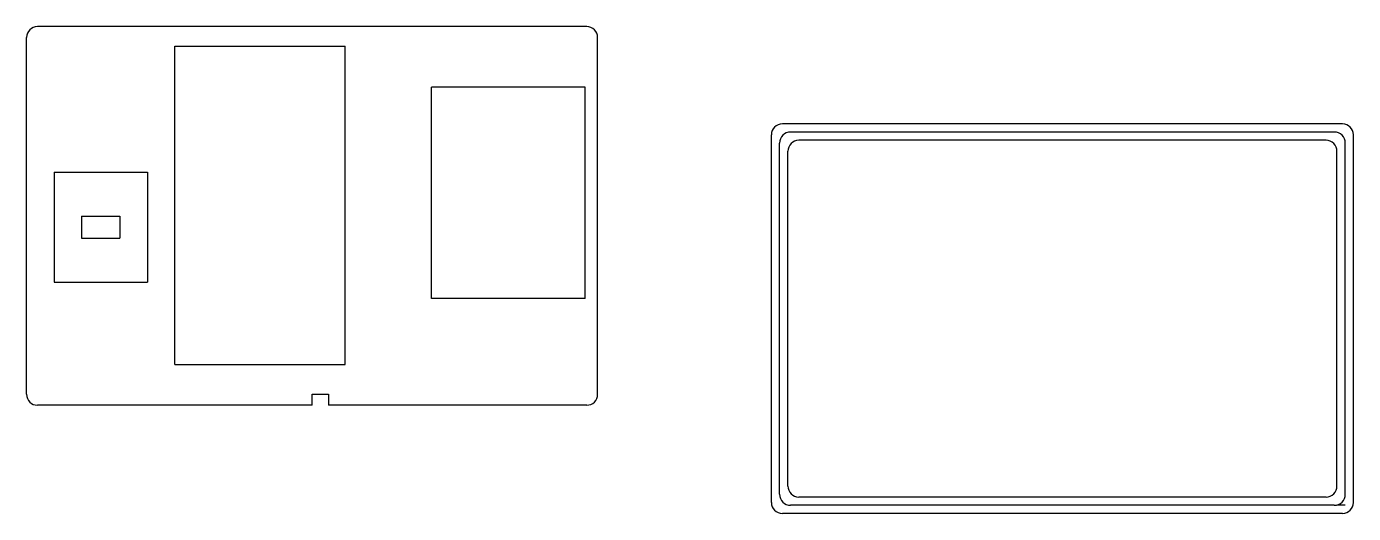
# Model space of a CAD drawing. Extents: x 112 to 354, y -83 to 6.
import ezdxf

# ---------------------------------------------------------------- set-up
doc = ezdxf.new("R2010")
doc.units = 0
doc.layers.add('MODELSKETCH_VISIBLE', color=7, linetype='CONTINUOUS')

msp = doc.modelspace()

# ---------------------------------------------------------------- linework, layer by layer
at = {"layer": 'MODELSKETCH_VISIBLE'}
for p, q in [((214.27, 6.05), (114.27, 6.05)), ((112.27, -60.95), (112.27, 4.05)), ((139.27, -55.55), (139.27, 2.45)), ((139.27, 2.45), (170.27, 2.45)), ((170.27, -55.55), (170.27, 2.45)), ((216.27, -60.95), (216.27, 4.05)), ((185.99, -43.53), (185.99, -4.98)), ((213.99, -4.98), (185.99, -4.98)), ((213.99, -43.53), (213.99, -4.98)), ((351.9, -11.68), (249.9, -11.68)), ((247.9, -80.68), (247.9, -13.68)), ((350.4, -13.18), (251.4, -13.18)), ((353.9, -80.68), (353.9, -13.68)), ((249.4, -79.18), (249.4, -15.18)), ((250.9, -77.68), (250.9, -16.68)), ((348.9, -14.68), (252.9, -14.68)), ((350.9, -77.68), (350.9, -16.68)), ((352.4, -79.18), (352.4, -15.18)), ((117.27, -20.51), (134.27, -20.51)), ((117.27, -20.51), (117.27, -40.51)), ((134.27, -20.51), (134.27, -40.51)), ((122.27, -28.51), (129.27, -28.51)), ((122.27, -28.51), (122.27, -32.51)), ((129.27, -28.51), (129.27, -32.51)), ((122.27, -32.51), (129.27, -32.51)), ((117.27, -40.51), (134.27, -40.51)), ((213.99, -43.53), (185.99, -43.53)), ((139.27, -55.55), (170.27, -55.55)), ((164.27, -62.95), (164.27, -60.95)), ((164.27, -60.95), (167.27, -60.95)), ((167.27, -60.95), (167.27, -62.95)), ((164.27, -62.95), (114.27, -62.95)), ((214.27, -62.95), (167.27, -62.95)), ((348.9, -79.68), (252.9, -79.68)), ((350.4, -81.18), (251.4, -81.18)), ((352.4, -81.18), (350.9, -81.18)), ((351.9, -82.68), (249.9, -82.68))]:
    msp.add_line(p, q, dxfattribs=at)
for centre, start, end in [((114.27, 4.05), 90, 180), ((214.27, 4.05), 0, 90), ((249.9, -13.68), 90, 180), ((351.9, -13.68), 0, 90), ((251.4, -15.18), 90, 180), ((350.4, -15.18), 0, 90), ((252.9, -16.68), 90, 180), ((348.9, -16.68), 0, 90), ((114.27, -60.95), 180, 270), ((214.27, -60.95), 270, 0), ((251.4, -79.18), 180, 270), ((252.9, -77.68), 180, 270), ((348.9, -77.68), 270, 0), ((350.4, -79.18), 270, 0), ((249.9, -80.68), 180, 270), ((351.9, -80.68), 270, 0)]:
    msp.add_arc(centre, 2, start, end, dxfattribs=at)

doc.saveas('drawing.dxf')
